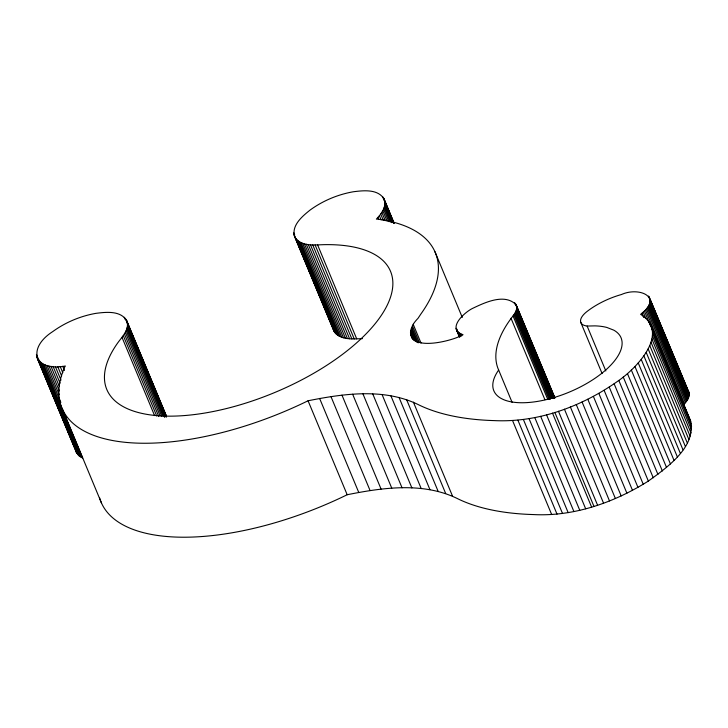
<?xml version="1.0" encoding="UTF-8"?>
<svg xmlns="http://www.w3.org/2000/svg" width="728" height="728" viewBox="0 0 728 728"><rect width="100%" height="100%" fill="white"/><g stroke="black" fill="none" stroke-linecap="round" stroke-linejoin="round"><path stroke-width="1.09" d="M126.053 319.401L166.257 415.797L126.681 320.584C120.439 310.392 106.051 312.057 95.859 313.359C80.389 316.089 65.502 322.34 52.771 331.568C26.945 348.084 33.715 372.035 65.365 366.002L64.637 367.167A202.229 88.652 -22.6 0 0 119.328 441.614A202.229 88.652 -22.6 0 0 308.062 400.773C344.426 393.484 385.103 387.833 419.528 405.223A293.903 128.838 -22.6 0 0 494.166 420.602C538.756 422.777 582.882 406.097 618.818 380.453C637.1 367.658 670.315 333.16 640.613 314.341C663.854 296.96 639.02 286.568 621.512 294.503A48.166 21.112 -22.6 0 0 586.395 311.984A21.003 9.209 -22.6 0 0 587.141 326.053L605.823 370.943M99.581 497.825A202.229 88.652 -22.6 0 0 347.174 494.74C383.538 487.442 424.215 481.79 458.64 499.18A293.903 128.838 -22.6 0 0 533.278 514.56C574.001 516.734 614.205 502.511 648.348 481.072C667.503 467.194 701.028 443.825 688.36 416.125M394.121 223.223L384.102 198.999C377.85 188.816 363.463 190.472 353.28 191.773C337.801 194.503 322.914 200.755 310.192 209.983C302.338 216.234 291.191 225.48 294.658 236.791C300.864 247.201 315.224 244.708 325.416 244.644A153.672 67.367 -22.6 0 1 373.855 325.279A153.672 67.367 -22.6 0 1 182.382 415.715A153.672 67.367 -22.6 0 1 117.909 342.651C122.431 336.409 129.966 329.047 126.681 320.584M554.845 397.761L516.17 304.841C505.023 293.175 485.567 302.202 473.327 308.035C464.819 311.748 445.791 329.001 463.044 334.707C451.324 341.823 399.736 354.154 413.204 324.297A43.079 18.883 -22.6 0 1 418.045 318.291L420.711 314.259A202.229 88.652 -22.6 0 0 377.987 219.173L376.358 219.119C381.299 213.959 387.005 206.534 384.102 198.999M587.141 326.053L594.894 325.871A68.905 30.203 -22.6 0 1 606.834 327.445L613.777 330.157A68.905 30.203 -22.6 0 1 621.521 339.066L621.94 340.941A68.905 30.203 -22.6 0 1 558.149 396.26L554.09 397.534A68.905 30.203 -22.6 0 1 503.23 399.481L501.128 398.434A68.905 30.203 -22.6 0 1 498.653 370.042A161.944 70.989 -22.6 0 1 510.028 319.929C512.985 315.57 518.454 310.729 516.17 304.841M683.483 404.941C687.141 401.292 691.527 394.967 687.678 390.008M294.203 235.535L333.77 330.749C339.466 340.504 352.789 338.948 362.426 338.629M36.782 357.12L76.358 452.334L78.779 455.637L82.71 458.158L43.598 364.2M553.662 396.596L554.854 398.016L515.743 304.058M649.103 296.787L688.952 392.365M650.022 299.29L689.134 393.257M648.566 296.05L663.345 331.549M664.209 333.633L687.241 388.961M650.095 300.218L689.207 394.176M664.864 336.09L666.165 339.221M667.03 341.305L668.34 344.435M670.943 350.705L671.817 352.789M673.555 356.966L674.856 360.096M680.944 374.711L682.245 377.841M650.04 301.183L689.152 395.149M649.867 302.184L688.979 396.15M649.576 303.221L688.688 397.179M649.167 304.277L688.279 398.243M648.648 305.369L687.76 399.326M648.011 306.47L687.123 400.427M647.256 307.58L686.368 401.547M646.4 308.708L685.512 402.666M645.436 309.846L684.548 403.803M650.614 324.615L690.726 421.175M651.806 328.091L690.918 422.049M649.249 322.167L653.162 331.559M654.026 333.651L687.924 415.078M644.371 310.974L650.887 326.635M651.76 328.728L691.345 423.933M652.488 332.86L691.6 426.817M643.206 312.112L645.818 318.373M652.37 335.872L691.473 429.829M641.95 313.231L643.689 317.408M651.869 338.993L690.981 432.951M650.996 342.215L690.108 436.172M649.758 345.527L688.87 439.485M648.157 348.912L687.268 442.87M646.191 352.361L685.303 446.319M643.88 355.856L682.991 449.813M641.222 359.377L680.334 453.335M638.238 362.926L677.349 456.884M634.943 366.475L674.046 460.433M631.331 370.015L670.442 463.973M627.427 373.537L666.539 467.494M623.25 377.022L662.362 470.98M618.818 380.453L657.93 474.41M614.141 383.82L653.253 477.777M609.236 387.114L648.348 481.072M580.789 322.377L602.083 373.528M604.131 390.317L643.243 484.275M598.844 393.411L637.956 487.369M593.384 396.396L632.495 490.354M587.796 399.253L626.899 493.211M582.072 401.974L621.184 495.932M576.267 404.55L615.378 498.507M570.379 406.961L609.491 500.919M564.437 409.2L603.548 503.157M515.206 303.321L554.317 397.279M516.734 307.489L554.536 398.316M514.55 302.639L515.424 304.732M521.503 319.346L522.804 322.477M532.368 345.445L533.67 348.576M534.543 350.669L535.844 353.799M536.718 355.883L538.019 359.013M540.622 365.283L541.495 367.367M550.623 389.289L551.924 392.419M516.68 308.454L554.053 398.243M516.507 309.455L553.444 398.198M558.476 411.265L597.588 505.223M516.216 310.492L552.716 398.189M515.806 311.548L551.879 398.198M515.288 312.631L550.914 398.243M514.641 313.741L550.277 399.344M554.845 412.412L593.957 506.37M513.895 314.851L549.094 399.417M513.04 315.979L547.802 399.499M552.506 413.149L591.618 507.107M511.01 318.245L544.899 399.681M546.555 414.842L585.667 508.799M540.649 416.325L579.761 510.283M534.807 417.608L573.919 511.566M529.056 418.682L568.168 512.639M523.414 419.546L562.526 513.504M498.653 370.042L512.121 402.402M517.908 420.183L557.02 514.141M512.567 420.602L551.678 514.56M434.925 251.688L462.298 317.454M460.806 333.906L461.67 335.99M459.823 333.406L460.697 335.499M458.949 332.851L460.26 335.981M458.185 332.232L459.923 336.4M456.447 328.419L457.748 331.559M458.613 333.642L459.923 336.773M456.074 328.301L459.705 336.773M456.265 329.192L459.605 337.082M456.565 330.03L459.177 336.291M383.465 197.816L393.894 222.877M384.839 201.583L393.966 223.505M382.655 196.715L387.433 208.199M388.306 210.283L393.084 221.767M384.948 202.976L393.202 222.814M384.866 204.422L392.256 222.167M384.611 205.924L391.564 222.632M384.175 207.48L390.254 222.095M383.565 209.063L388.779 221.594M382.773 210.692L387.123 221.13M381.818 212.349L385.294 220.702M380.689 214.023L383.301 220.284M379.397 215.716L381.135 219.892M377.95 217.417L378.824 219.501M413.204 324.297L421.021 343.088M412.348 325.762L419.301 342.469M411.657 327.209L418.172 342.87M411.111 328.619L416.762 342.187M410.719 329.993L415.506 341.478M410.492 331.322L414.405 340.722M410.428 332.614L413.468 339.921M410.519 333.843L412.685 339.066M410.765 335.026L412.039 338.229M413.404 402.147L452.516 496.105M406.561 399.536L445.673 493.493M399.035 397.406L438.147 491.364M390.872 395.759L429.975 489.716M382.1 394.621L421.212 488.579M317.599 244.908L356.711 338.866M315.124 244.99L354.236 338.948M312.758 244.963L351.861 338.93M372.772 393.985L411.884 487.942M310.483 244.836L349.595 338.793M308.326 244.599L347.438 338.556M306.297 244.262L345.409 338.22M304.395 243.816L343.507 337.774M302.63 243.261L341.741 337.219M301.01 242.615L340.122 336.573M362.944 393.857L402.056 487.815M299.545 241.869L338.656 335.826M298.234 241.032L337.346 334.989M297.088 240.094L336.2 334.061M293.812 232.823L294.685 234.907M296.105 239.075L335.217 333.042M293.921 234.207L306.952 265.529M307.826 267.622L333.033 328.173M295.295 237.974L334.407 331.932M352.661 394.239L391.773 488.197M341.969 395.131L381.081 489.089M330.94 396.514L370.051 490.481M319.61 398.407L358.722 492.365M308.062 400.773L347.174 494.74M127.427 323.168L166.539 417.126M125.243 318.3L127.409 323.514M128.283 325.607L130.458 330.821M131.322 332.914L132.623 336.045M133.497 338.129L134.798 341.268M135.672 343.352L143.489 362.144M144.362 364.237L145.664 367.367M146.528 369.451L156.529 393.466M157.394 395.55L159.569 400.773M160.442 402.857L161.743 405.996M162.608 408.08L163.918 411.211M127.527 324.551L165.775 416.425M124.261 317.281L125.125 319.365M127.455 326.007L165.256 416.835M127.191 327.509L164.564 417.29M126.754 329.056L162.826 415.706M126.144 330.649L161.78 416.252M125.362 332.277L160.124 415.797M124.397 333.934L158.731 416.407M123.278 335.608L156.738 415.997M121.986 337.301L154.582 415.597M62.735 366.302L64.474 370.47M60.178 366.484L62.79 372.754M57.712 366.575L61.625 375.966M55.337 366.548L60.988 380.125M53.071 366.421L60.024 383.119M50.915 366.184L59.168 386.022M48.885 365.838L59.314 390.9M46.974 365.392L59.15 394.631M45.218 364.846L60.861 402.429M62.39 409.1L101.501 503.057M42.124 363.454L81.236 457.411M40.823 362.617L79.925 456.574M39.667 361.68L78.779 455.637M36.4 354.399L37.701 357.539M38.575 359.623L39.876 362.753M38.693 360.66L77.805 454.618M36.5 355.792L75.175 448.712M37.883 359.559L76.986 453.517M333.315 329.493L333.77 330.749M76.358 452.334L75.612 449.749"/></g></svg>
